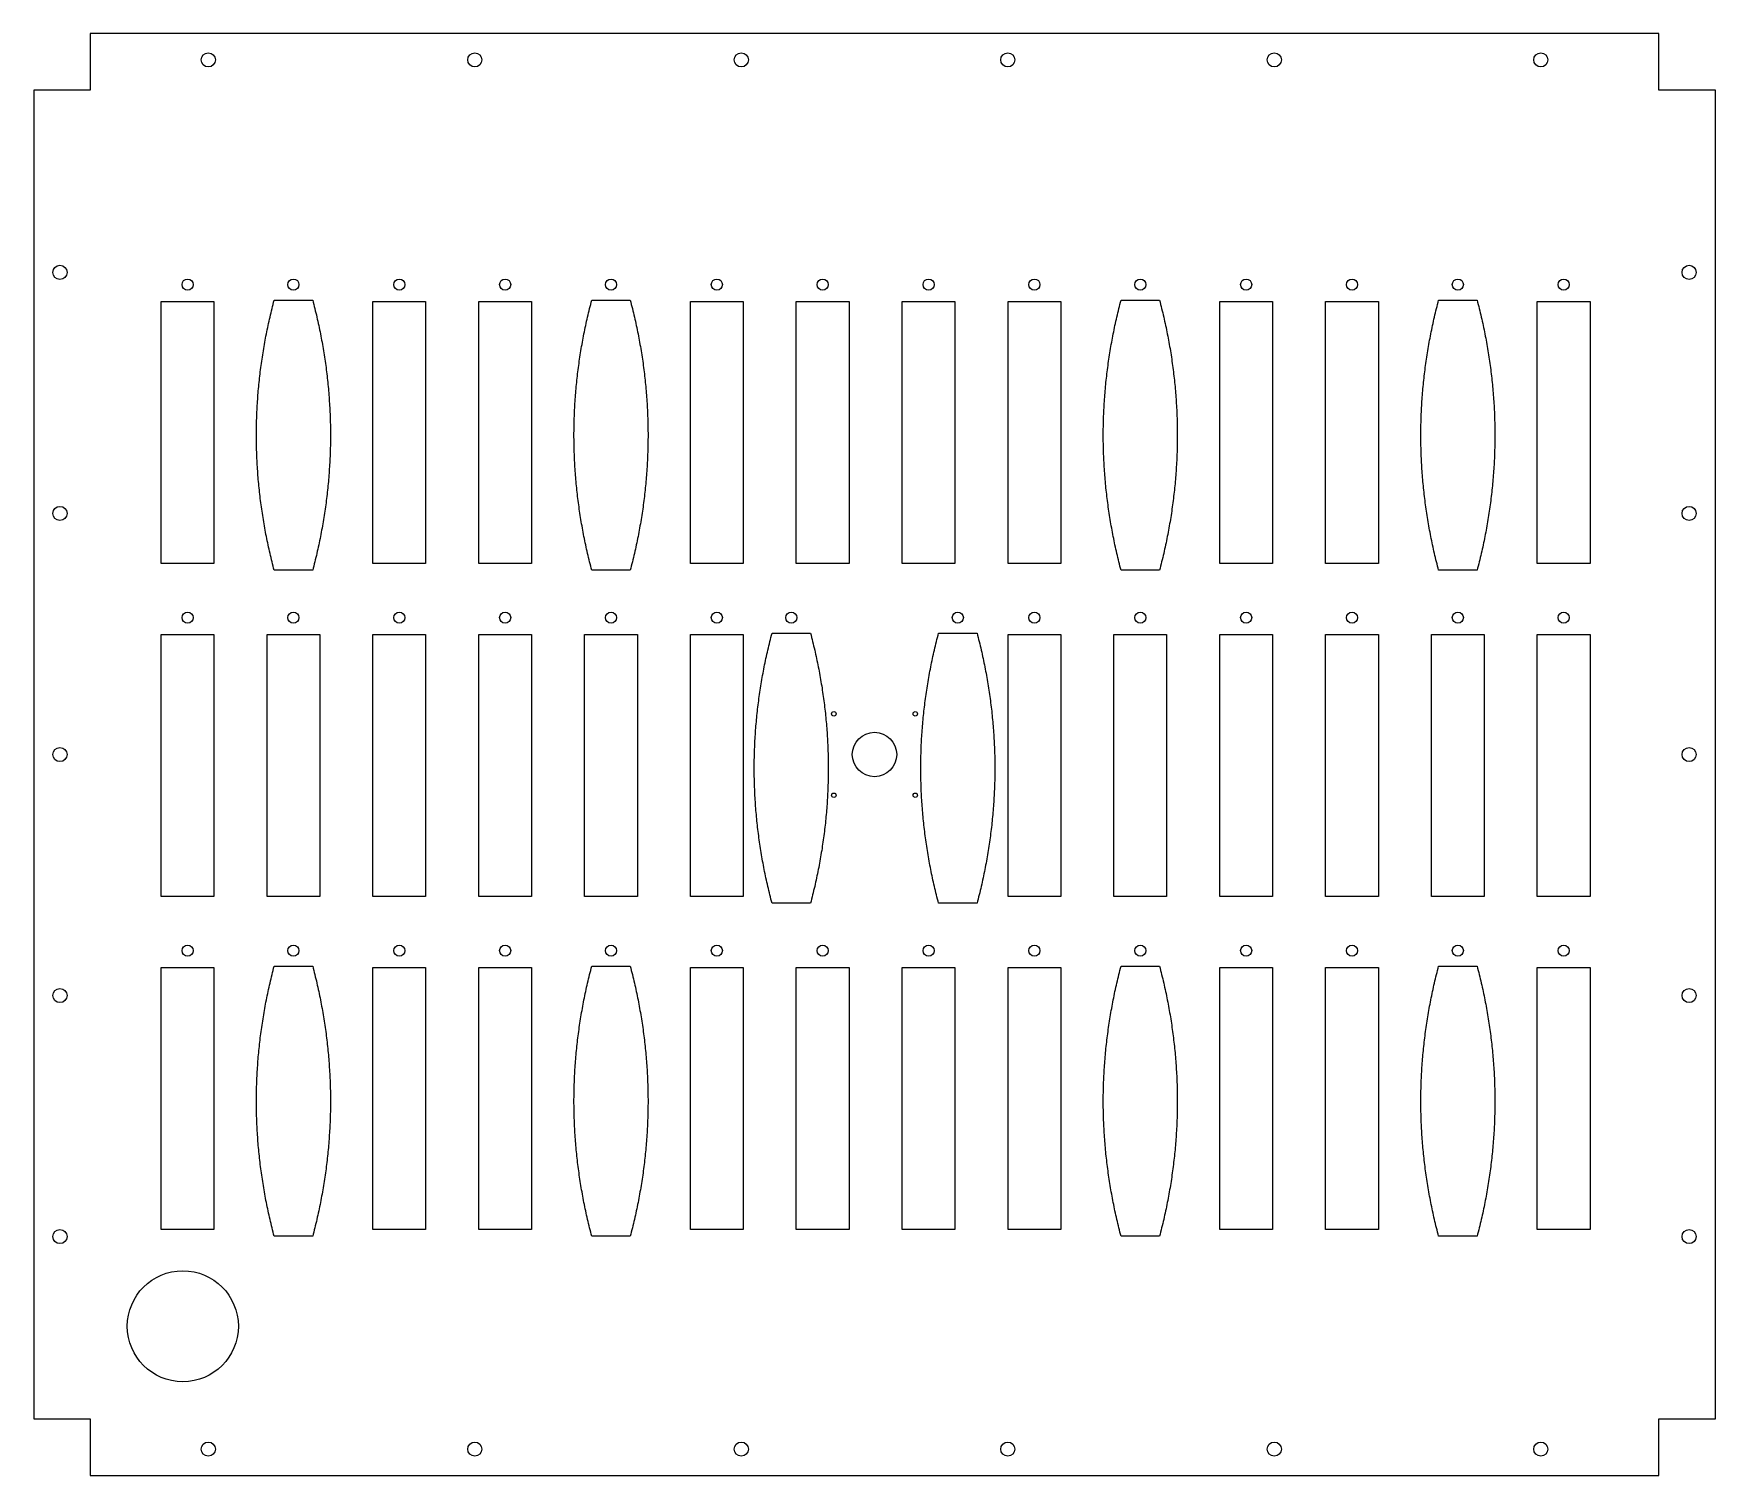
# Model space of a CAD drawing. Header units: inches. Extents: x -4.7 to 18, y -10.7 to 8.8.
import ezdxf

# ---------------------------------------------------------------- set-up
doc = ezdxf.new("R2010")
doc.units = ezdxf.units.IN
doc.header["$MEASUREMENT"] = 0

msp = doc.modelspace()

# ---------------------------------------------------------------- linework, layer by layer
at = {"color": 7, "linetype": 'Continuous', "lineweight": 25}
for p, q in [((-3.93, 8.828), (-3.93, 8.063)), ((17.258, 8.828), (-3.93, 8.828)), ((17.258, 8.063), (17.258, 8.828)), ((-4.695, 8.063), (-4.695, -9.889)), ((-3.93, 8.063), (-4.695, 8.063)), ((18.023, 8.063), (17.258, 8.063)), ((18.023, -9.889), (18.023, 8.063)), ((-1.446, 5.227), (-0.926, 5.227)), ((2.844, 5.227), (3.364, 5.227)), ((9.994, 5.227), (10.514, 5.227)), ((14.284, 5.227), (14.804, 5.227)), ((-2.973, 5.207), (-2.26, 5.207)), ((-2.973, 1.667), (-2.973, 5.207)), ((-2.26, 5.207), (-2.26, 1.667)), ((-0.113, 5.207), (0.6, 5.207)), ((-0.113, 1.667), (-0.113, 5.207)), ((0.6, 5.207), (0.6, 1.667)), ((1.317, 5.207), (2.03, 5.207)), ((1.317, 1.667), (1.317, 5.207)), ((2.03, 5.207), (2.03, 1.667)), ((4.177, 5.207), (4.89, 5.207)), ((4.177, 1.667), (4.177, 5.207)), ((4.89, 5.207), (4.89, 1.667)), ((5.607, 5.207), (6.32, 5.207)), ((5.607, 1.667), (5.607, 5.207)), ((6.32, 5.207), (6.32, 1.667)), ((7.037, 5.207), (7.75, 5.207)), ((7.037, 1.667), (7.037, 5.207)), ((7.75, 5.207), (7.75, 1.667)), ((8.467, 5.207), (9.18, 5.207)), ((8.467, 1.667), (8.467, 5.207)), ((9.18, 5.207), (9.18, 1.667)), ((11.327, 5.207), (12.04, 5.207)), ((11.327, 1.667), (11.327, 5.207)), ((12.04, 5.207), (12.04, 1.667)), ((12.757, 5.207), (13.47, 5.207)), ((12.757, 1.667), (12.757, 5.207)), ((13.47, 5.207), (13.47, 1.667)), ((15.617, 5.207), (16.33, 5.207)), ((15.617, 1.667), (15.617, 5.207)), ((16.33, 5.207), (16.33, 1.667)), ((-2.26, 1.667), (-2.973, 1.667)), ((0.6, 1.667), (-0.113, 1.667)), ((2.03, 1.667), (1.317, 1.667)), ((4.89, 1.667), (4.177, 1.667)), ((6.32, 1.667), (5.607, 1.667)), ((7.75, 1.667), (7.037, 1.667)), ((9.18, 1.667), (8.467, 1.667)), ((12.04, 1.667), (11.327, 1.667)), ((13.47, 1.667), (12.757, 1.667)), ((16.33, 1.667), (15.617, 1.667)), ((-0.926, 1.577), (-1.446, 1.577)), ((3.364, 1.577), (2.844, 1.577)), ((10.514, 1.577), (9.994, 1.577)), ((14.804, 1.577), (14.284, 1.577)), ((-2.973, 0.707), (-2.26, 0.707)), ((-2.973, -2.833), (-2.973, 0.707)), ((-2.26, 0.707), (-2.26, -2.833)), ((-1.543, 0.707), (-0.83, 0.707)), ((-1.543, -2.833), (-1.543, 0.707)), ((-0.83, 0.707), (-0.83, -2.833)), ((-0.113, 0.707), (0.6, 0.707)), ((-0.113, -2.833), (-0.113, 0.707)), ((0.6, 0.707), (0.6, -2.833)), ((1.317, 0.707), (2.03, 0.707)), ((1.317, -2.833), (1.317, 0.707)), ((2.03, 0.707), (2.03, -2.833)), ((2.747, 0.707), (3.46, 0.707)), ((2.747, -2.833), (2.747, 0.707)), ((3.46, 0.707), (3.46, -2.833)), ((4.177, 0.707), (4.89, 0.707)), ((4.177, -2.833), (4.177, 0.707)), ((4.89, 0.707), (4.89, -2.833)), ((5.279, 0.727), (5.799, 0.727)), ((7.529, 0.727), (8.049, 0.727)), ((8.467, 0.707), (9.18, 0.707)), ((8.467, -2.833), (8.467, 0.707)), ((9.18, 0.707), (9.18, -2.833)), ((9.897, 0.707), (10.61, 0.707)), ((9.897, -2.833), (9.897, 0.707)), ((10.61, 0.707), (10.61, -2.833)), ((11.327, 0.707), (12.04, 0.707)), ((11.327, -2.833), (11.327, 0.707)), ((12.04, 0.707), (12.04, -2.833)), ((12.757, 0.707), (13.47, 0.707)), ((12.757, -2.833), (12.757, 0.707)), ((13.47, 0.707), (13.47, -2.833)), ((14.187, 0.707), (14.9, 0.707)), ((14.187, -2.833), (14.187, 0.707)), ((14.9, 0.707), (14.9, -2.833)), ((15.617, 0.707), (16.33, 0.707)), ((15.617, -2.833), (15.617, 0.707)), ((16.33, 0.707), (16.33, -2.833)), ((-2.26, -2.833), (-2.973, -2.833)), ((-0.83, -2.833), (-1.543, -2.833)), ((0.6, -2.833), (-0.113, -2.833)), ((2.03, -2.833), (1.317, -2.833)), ((3.46, -2.833), (2.747, -2.833)), ((4.89, -2.833), (4.177, -2.833)), ((5.799, -2.923), (5.279, -2.923)), ((8.049, -2.923), (7.529, -2.923)), ((9.18, -2.833), (8.467, -2.833)), ((10.61, -2.833), (9.897, -2.833)), ((12.04, -2.833), (11.327, -2.833)), ((13.47, -2.833), (12.757, -2.833)), ((14.9, -2.833), (14.187, -2.833)), ((16.33, -2.833), (15.617, -2.833)), ((-2.973, -3.793), (-2.26, -3.793)), ((-2.973, -7.333), (-2.973, -3.793)), ((-2.26, -3.793), (-2.26, -7.333)), ((-1.446, -3.773), (-0.926, -3.773)), ((-0.113, -3.793), (0.6, -3.793)), ((-0.113, -7.333), (-0.113, -3.793)), ((0.6, -3.793), (0.6, -7.333)), ((1.317, -3.793), (2.03, -3.793)), ((1.317, -7.333), (1.317, -3.793)), ((2.03, -3.793), (2.03, -7.333)), ((2.844, -3.773), (3.364, -3.773)), ((4.177, -3.793), (4.89, -3.793)), ((4.177, -7.333), (4.177, -3.793)), ((4.89, -3.793), (4.89, -7.333)), ((5.607, -3.793), (6.32, -3.793)), ((5.607, -7.333), (5.607, -3.793)), ((6.32, -3.793), (6.32, -7.333)), ((7.037, -3.793), (7.75, -3.793)), ((7.037, -7.333), (7.037, -3.793)), ((7.75, -3.793), (7.75, -7.333)), ((8.467, -3.793), (9.18, -3.793)), ((8.467, -7.333), (8.467, -3.793)), ((9.18, -3.793), (9.18, -7.333)), ((9.994, -3.773), (10.514, -3.773)), ((11.327, -3.793), (12.04, -3.793)), ((11.327, -7.333), (11.327, -3.793)), ((12.04, -3.793), (12.04, -7.333)), ((12.757, -3.793), (13.47, -3.793)), ((12.757, -7.333), (12.757, -3.793)), ((13.47, -3.793), (13.47, -7.333)), ((14.284, -3.773), (14.804, -3.773)), ((15.617, -3.793), (16.33, -3.793)), ((15.617, -7.333), (15.617, -3.793)), ((16.33, -3.793), (16.33, -7.333)), ((-2.26, -7.333), (-2.973, -7.333)), ((-0.926, -7.423), (-1.446, -7.423)), ((0.6, -7.333), (-0.113, -7.333)), ((2.03, -7.333), (1.317, -7.333)), ((3.364, -7.423), (2.844, -7.423)), ((4.89, -7.333), (4.177, -7.333)), ((6.32, -7.333), (5.607, -7.333)), ((7.75, -7.333), (7.037, -7.333)), ((9.18, -7.333), (8.467, -7.333)), ((10.514, -7.423), (9.994, -7.423)), ((12.04, -7.333), (11.327, -7.333)), ((13.47, -7.333), (12.757, -7.333)), ((14.804, -7.423), (14.284, -7.423)), ((16.33, -7.333), (15.617, -7.333)), ((-4.695, -9.889), (-3.93, -9.889)), ((-3.93, -9.889), (-3.93, -10.654)), ((17.258, -9.889), (18.023, -9.889)), ((17.258, -10.654), (17.258, -9.889)), ((-3.93, -10.654), (17.258, -10.654))]:
    msp.add_line(p, q, dxfattribs=at)
for centre, radius in [((-2.336, 8.473), 0.0955), ((1.264, 8.473), 0.0955), ((4.864, 8.473), 0.0955), ((8.464, 8.473), 0.0955), ((12.064, 8.473), 0.0955), ((15.664, 8.473), 0.0955), ((-4.34, 5.602), 0.0955), ((17.668, 5.602), 0.0955), ((-2.616, 5.437), 0.075), ((-1.186, 5.437), 0.075), ((0.244, 5.437), 0.075), ((1.674, 5.437), 0.075), ((3.104, 5.437), 0.075), ((4.534, 5.437), 0.075), ((5.964, 5.437), 0.075), ((7.394, 5.437), 0.075), ((8.824, 5.437), 0.075), ((10.254, 5.437), 0.075), ((11.684, 5.437), 0.075), ((13.114, 5.437), 0.075), ((14.544, 5.437), 0.075), ((15.974, 5.437), 0.075), ((-4.34, 2.345), 0.0955), ((17.668, 2.345), 0.0955), ((-2.616, 0.937), 0.075), ((-1.186, 0.937), 0.075), ((0.244, 0.937), 0.075), ((1.674, 0.937), 0.075), ((3.104, 0.937), 0.075), ((4.534, 0.937), 0.075), ((5.539, 0.937), 0.075), ((7.789, 0.937), 0.075), ((8.824, 0.937), 0.075), ((10.254, 0.937), 0.075), ((11.684, 0.937), 0.075), ((13.114, 0.937), 0.075), ((14.544, 0.937), 0.075), ((15.974, 0.937), 0.075), ((6.114, -0.363), 0.03), ((7.214, -0.363), 0.03), ((6.664, -0.913), 0.3), ((-4.34, -0.913), 0.0955), ((17.668, -0.913), 0.0955), ((6.114, -1.463), 0.03), ((7.214, -1.463), 0.03), ((-2.616, -3.563), 0.075), ((-1.186, -3.563), 0.075), ((0.244, -3.563), 0.075), ((1.674, -3.563), 0.075), ((3.104, -3.563), 0.075), ((4.534, -3.563), 0.075), ((5.964, -3.563), 0.075), ((7.394, -3.563), 0.075), ((8.824, -3.563), 0.075), ((10.254, -3.563), 0.075), ((11.684, -3.563), 0.075), ((13.114, -3.563), 0.075), ((14.544, -3.563), 0.075), ((15.974, -3.563), 0.075), ((-4.34, -4.17), 0.0955), ((17.668, -4.17), 0.0955), ((-4.34, -7.427), 0.0955), ((17.668, -7.427), 0.0955), ((-2.68, -8.639), 0.75), ((-2.336, -10.299), 0.0955), ((1.264, -10.299), 0.0955), ((4.864, -10.299), 0.0955), ((8.464, -10.299), 0.0955), ((12.064, -10.299), 0.0955), ((15.664, -10.299), 0.0955)]:
    msp.add_circle(centre, radius, dxfattribs=at)
for points in [[(-1.446, 1.577), (-1.926, 3.402), (-1.446, 5.227)], [(-0.926, 5.227), (-0.446, 3.402), (-0.926, 1.577)], [(2.844, 1.577), (2.364, 3.402), (2.844, 5.227)], [(3.364, 5.227), (3.844, 3.402), (3.364, 1.577)], [(9.994, 1.577), (9.514, 3.402), (9.994, 5.227)], [(10.514, 5.227), (10.994, 3.402), (10.514, 1.577)], [(14.284, 1.577), (13.804, 3.402), (14.284, 5.227)], [(14.804, 5.227), (15.284, 3.402), (14.804, 1.577)], [(5.279, -2.923), (4.799, -1.098), (5.279, 0.727)], [(5.799, 0.727), (6.279, -1.098), (5.799, -2.923)], [(7.529, -2.923), (7.049, -1.098), (7.529, 0.727)], [(8.049, 0.727), (8.529, -1.098), (8.049, -2.923)], [(-1.446, -7.423), (-1.926, -5.598), (-1.446, -3.773)], [(-0.926, -3.773), (-0.446, -5.598), (-0.926, -7.423)], [(2.844, -7.423), (2.364, -5.598), (2.844, -3.773)], [(3.364, -3.773), (3.844, -5.598), (3.364, -7.423)], [(9.994, -7.423), (9.514, -5.598), (9.994, -3.773)], [(10.514, -3.773), (10.994, -5.598), (10.514, -7.423)], [(14.284, -7.423), (13.804, -5.598), (14.284, -3.773)], [(14.804, -3.773), (15.284, -5.598), (14.804, -7.423)]]:
    msp.add_open_spline(points, degree=2, dxfattribs=at)

doc.saveas('drawing.dxf')
